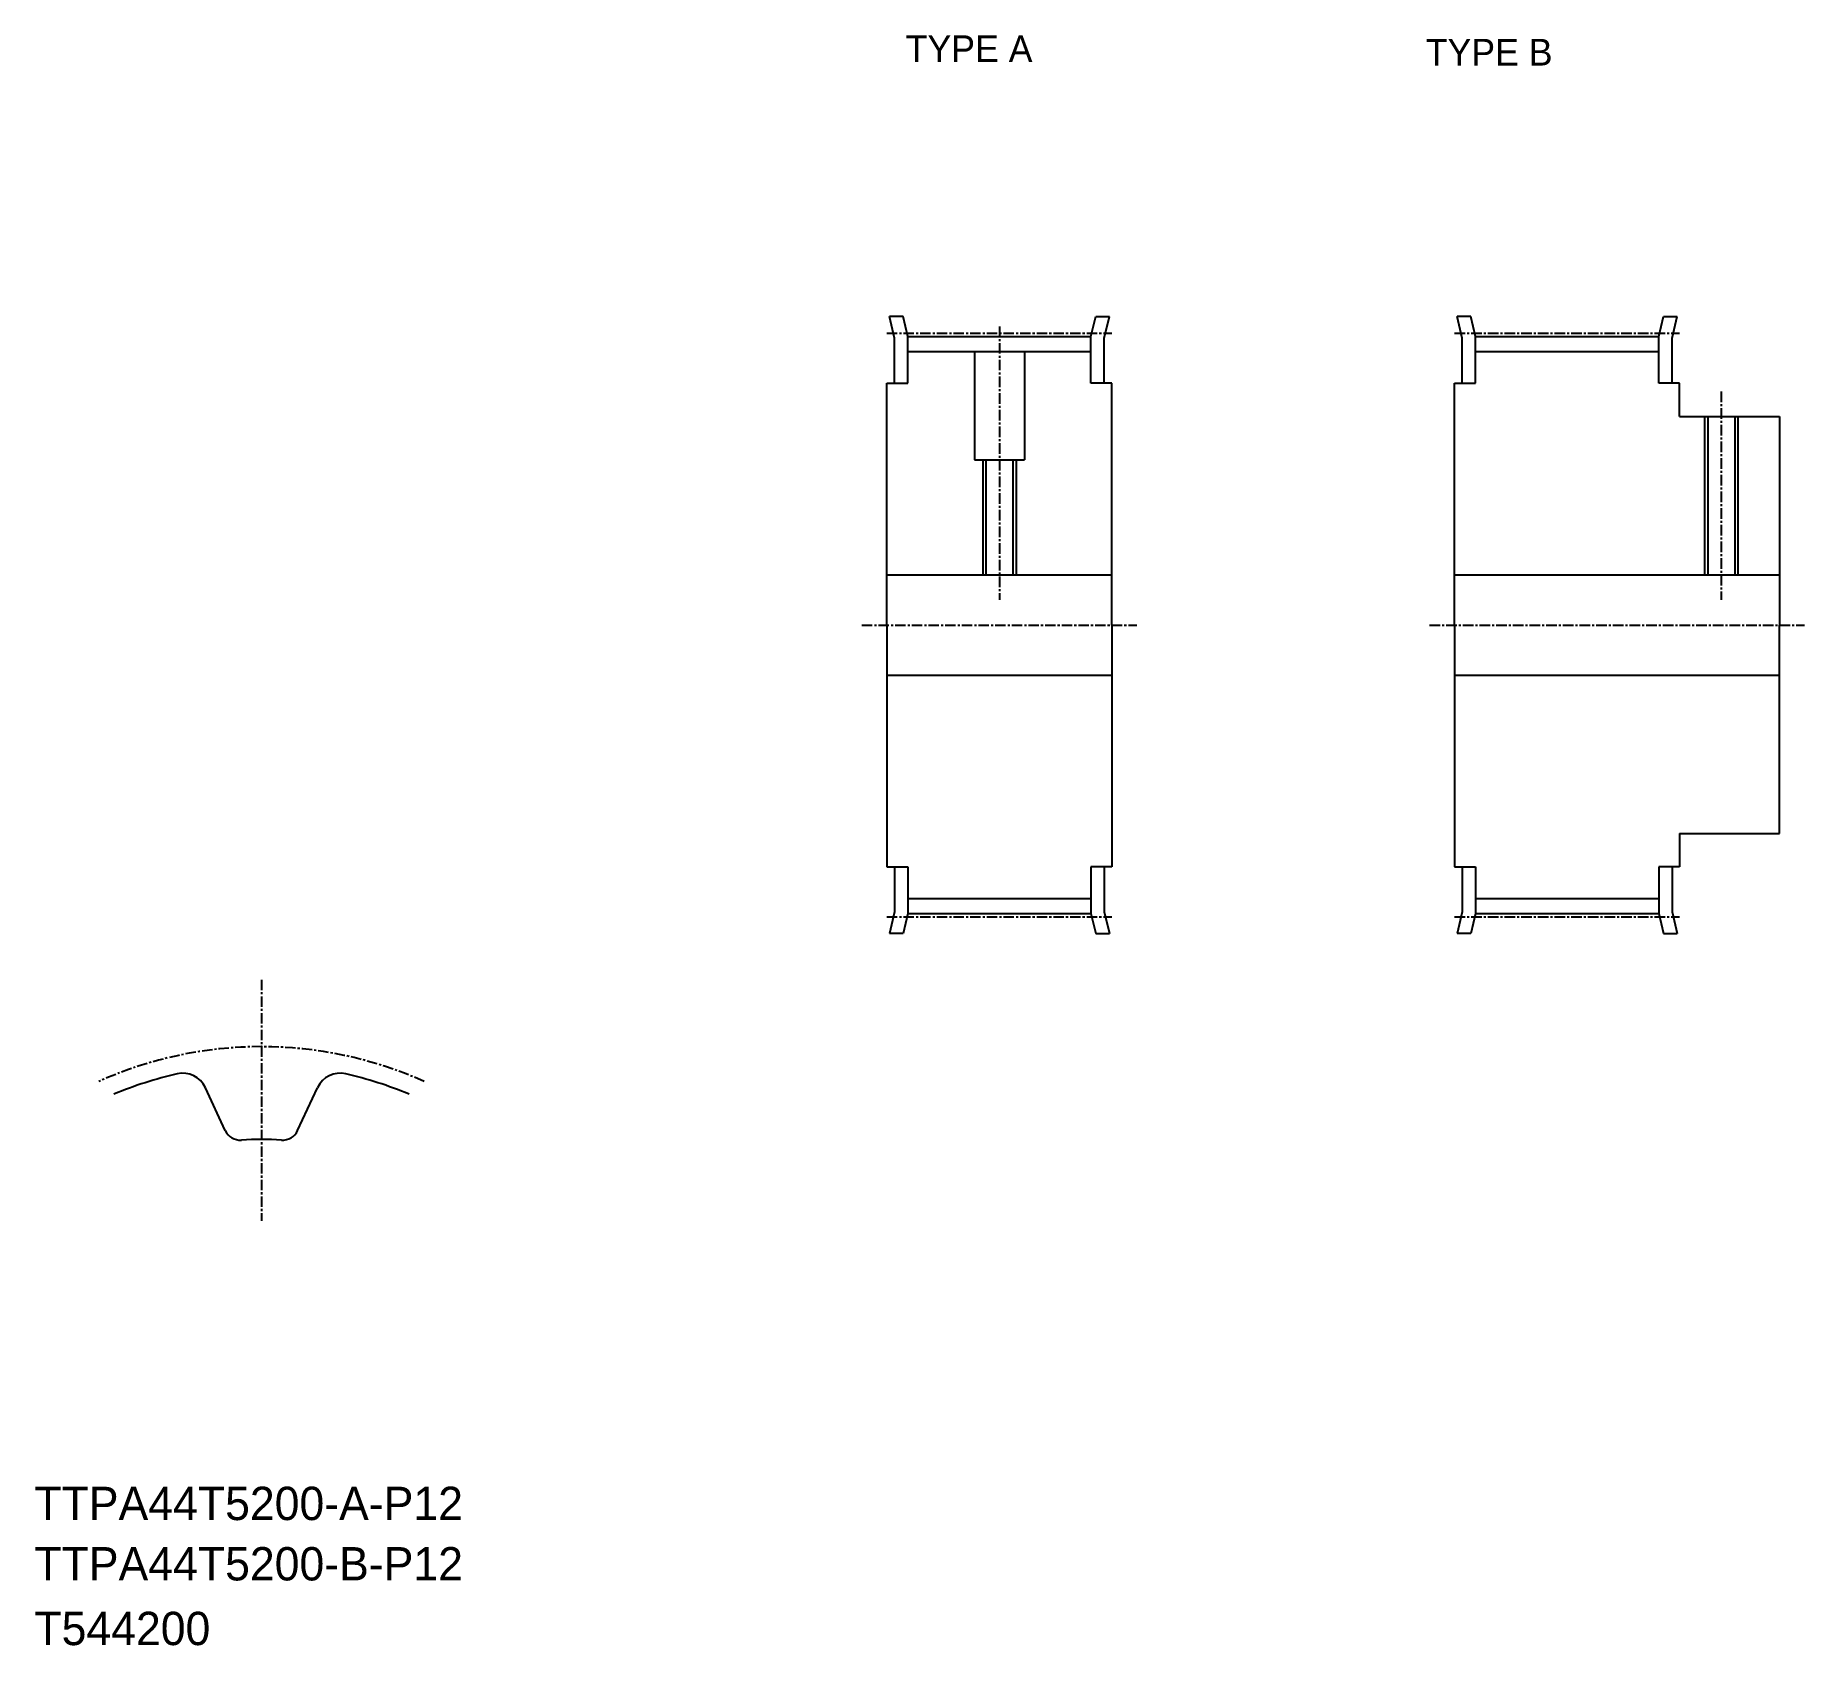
# Model space of a CAD drawing. Extents: x 10 to 222, y 10 to 203.
import ezdxf

# ---------------------------------------------------------------- set-up
doc = ezdxf.new("R2010")
doc.units = 0
doc.linetypes.add('CENTER', pattern=[2, 1.25, -0.25, 0.25, -0.25])
doc.layers.get('0').update_dxf_attribs({"linetype": 'CONTINUOUS'})
doc.layers.add('CENTER', color=1, linetype='CENTER')

msp = doc.modelspace()

# ---------------------------------------------------------------- linework, layer by layer
at = {"color": 7, "linetype": 'CONTINUOUS'}
for p, q in [((113.2, 166.78), (112.6, 169.37)), ((114.24, 169.37), (112.6, 169.37)), ((114.8, 166.97), (114.24, 169.37)), ((136.8, 166.97), (137.37, 169.37)), ((137.37, 169.37), (139.01, 169.37)), ((138.4, 166.78), (139.01, 169.37)), ((181.34, 166.78), (180.73, 169.37)), ((182.38, 169.37), (180.73, 169.37)), ((182.94, 166.97), (182.38, 169.37)), ((204.94, 166.97), (205.5, 169.37)), ((205.5, 169.37), (207.14, 169.37)), ((206.54, 166.78), (207.14, 169.37)), ((113.2, 161.37), (113.2, 166.78)), ((114.8, 161.37), (114.8, 166.97)), ((114.8, 166.97), (136.8, 166.97)), ((136.8, 161.37), (136.8, 166.97)), ((138.4, 161.37), (138.4, 166.78)), ((181.34, 161.37), (181.34, 166.78)), ((182.94, 166.97), (204.94, 166.97)), ((182.94, 161.37), (182.94, 166.97)), ((204.94, 161.37), (204.94, 166.97)), ((206.54, 161.37), (206.54, 166.78)), ((114.8, 165.17), (136.8, 165.17)), ((122.8, 165.17), (122.8, 152.17)), ((128.8, 165.17), (128.8, 152.17)), ((182.94, 165.17), (204.94, 165.17)), ((112.3, 132.37), (112.3, 161.37)), ((112.3, 161.37), (114.8, 161.37)), ((139.3, 161.37), (136.8, 161.37)), ((139.3, 132.37), (139.3, 161.37)), ((180.44, 132.37), (180.44, 161.37)), ((180.44, 161.37), (182.94, 161.37)), ((207.44, 161.37), (204.94, 161.37)), ((207.44, 157.37), (207.44, 161.37)), ((207.44, 157.37), (219.44, 157.37)), ((210.82, 157.37), (210.82, 138.37)), ((214.06, 157.37), (214.06, 138.37)), ((219.44, 157.37), (219.44, 132.37)), ((122.8, 152.17), (128.8, 152.17)), ((124.18, 152.17), (124.18, 138.37)), ((127.42, 152.17), (127.42, 138.37)), ((112.3, 138.37), (139.3, 138.37)), ((180.44, 138.37), (219.44, 138.37)), ((112.3, 132.37), (112.3, 103.37)), ((139.3, 132.37), (139.3, 103.37)), ((180.44, 132.37), (180.44, 103.37)), ((219.44, 107.37), (219.44, 132.37)), ((112.3, 126.37), (139.3, 126.37)), ((180.44, 126.37), (219.44, 126.37)), ((207.44, 107.37), (219.44, 107.37)), ((207.44, 107.37), (207.44, 103.37)), ((112.3, 103.37), (114.8, 103.37)), ((113.2, 103.37), (113.2, 97.95)), ((114.8, 103.37), (114.8, 97.77)), ((136.8, 103.37), (136.8, 97.77)), ((139.3, 103.37), (136.8, 103.37)), ((138.4, 103.37), (138.4, 97.95)), ((180.44, 103.37), (182.94, 103.37)), ((181.34, 103.37), (181.34, 97.95)), ((182.94, 103.37), (182.94, 97.77)), ((204.94, 103.37), (204.94, 97.77)), ((207.44, 103.37), (204.94, 103.37)), ((206.54, 103.37), (206.54, 97.95)), ((113.2, 97.95), (112.6, 95.37)), ((114.8, 97.77), (114.24, 95.37)), ((114.8, 99.57), (136.8, 99.57)), ((114.8, 97.77), (136.8, 97.77)), ((136.8, 97.77), (137.37, 95.37)), ((138.4, 97.95), (139.01, 95.37)), ((181.34, 97.95), (180.73, 95.37)), ((182.94, 97.77), (182.38, 95.37)), ((182.94, 99.57), (204.94, 99.57)), ((182.94, 97.77), (204.94, 97.77)), ((204.94, 97.77), (205.5, 95.37)), ((206.54, 97.95), (207.14, 95.37)), ((114.24, 95.37), (112.6, 95.37)), ((137.37, 95.37), (139.01, 95.37)), ((182.38, 95.37), (180.73, 95.37)), ((205.5, 95.37), (207.14, 95.37)), ((32.91, 71.74), (30.52, 76.87)), ((41.59, 71.74), (43.98, 76.87))]:
    msp.add_line(p, q, dxfattribs=at)
at = {"color": 3, "linetype": 'CONTINUOUS'}
for p, q in [((210.44, 157.37), (210.44, 138.37)), ((214.44, 157.37), (214.44, 138.37)), ((123.8, 152.17), (123.8, 138.37)), ((127.8, 152.17), (127.8, 138.37))]:
    msp.add_line(p, q, dxfattribs=at)
at = {"color": 7, "linetype": 'CONTINUOUS'}
for centre, radius, start, end in [((27.8, 75.6), 3, 25, 102.8128), ((46.7, 75.6), 3, 77.1872, 155), ((37.25, 34.04), 45.62, 102.8128, 112.8447), ((37.25, 34.04), 45.62, 67.1553, 77.1872), ((34.72, 72.58), 2, 205, 273.7512), ((37.25, 34.04), 36.62, 86.2488, 93.7512), ((39.78, 72.58), 2, 266.2488, 335)]:
    msp.add_arc(centre, radius, start, end, dxfattribs=at)
at = {"layer": 'CENTER', "color": 1, "linetype": 'CENTER'}
for p, q in [((125.8, 168.17), (125.8, 135.37)), ((112.3, 167.38), (139.3, 167.38)), ((180.44, 167.38), (207.44, 167.38)), ((212.44, 160.37), (212.44, 135.37)), ((109.3, 132.37), (142.3, 132.37)), ((177.44, 132.37), (222.44, 132.37)), ((112.3, 97.35), (139.3, 97.35)), ((180.44, 97.35), (207.44, 97.35)), ((37.25, 89.82), (37.25, 60.91))]:
    msp.add_line(p, q, dxfattribs=at)
msp.add_arc((37.25, 34.04), 47.75, 65.8872, 114.1128, dxfattribs=at)

# ---------------------------------------------------------------- texts
at = {"color": 7, "linetype": 'CONTINUOUS'}
for s, height, p in [('TYPE A', 3.2, (114.56, 199.9)), ('TYPE B', 3.2, (176.97, 199.48)), ('TTPA44T5200-A-P12', 4, (10, 25)), ('TTPA44T5200-B-P12', 4, (10, 17.76)), ('T544200', 4, (10, 10))]:
    msp.add_text(s, height=height, dxfattribs=at).set_placement(p)

doc.saveas('drawing.dxf')
